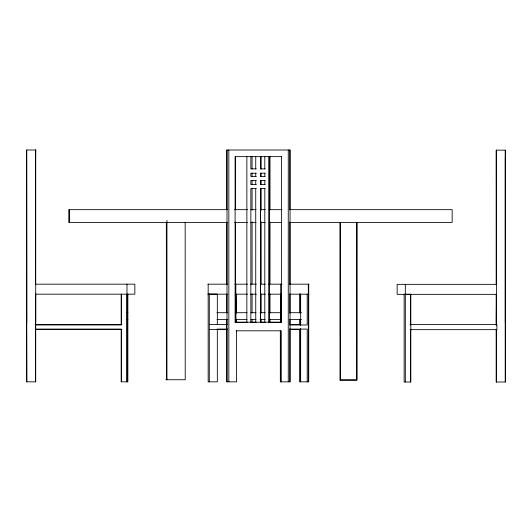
<?xml version="1.0" encoding="UTF-8"?>
<svg xmlns="http://www.w3.org/2000/svg" width="532" height="532" viewBox="0 0 532 532"><rect width="100%" height="100%" fill="white"/><g stroke="black" fill="none" stroke-linecap="round" stroke-linejoin="round"><path stroke-width="0.8" d="M35.704 322.206L35.711 294.176M35.737 149.997L35.704 381.836L26.6 381.836L26.6 149.997L35.737 149.997L35.564 156.641M281.162 298.299L280.703 322.332L280.703 284.174M281.102 319.852L281.056 322.332L281.056 319.852M496.263 150.164L496.289 284.347L496.263 150.164L505.4 150.164L505.373 382.003L496.263 382.003L496.263 329.261M26.62 156.641L26.766 322.332M281.78 156.641L235.104 156.641L235.131 322.332L247.121 322.332M256.358 168.903L250.858 168.903L250.878 156.641M260.547 168.903L260.547 156.641L260.527 168.903L265.215 168.903M256.358 173.199L250.858 173.199L250.878 176.438L256.358 176.438M265.215 176.438L260.527 176.438L260.527 173.199L265.215 173.199M256.358 180.548L250.858 180.548L250.878 184.557L256.358 184.557M265.215 184.557L260.527 184.557L260.527 180.548L265.215 180.548M256.358 188.581L250.858 188.581L250.858 322.206M260.547 188.581L260.547 322.206L260.527 188.581L265.215 188.581M227.636 209.668L68.801 209.668L68.801 222.416L227.816 222.416M234.499 209.668L247.52 209.668M250.838 209.668L256.038 209.668M260.181 209.668L265.155 209.668M269.066 209.668L282.06 209.668M289.521 209.668L452.16 209.668L452.16 222.416L289.268 222.416M234.572 222.416L247.513 222.416M250.831 222.416L256.052 222.416M260.201 222.416L265.189 222.416M269.106 222.416L281.814 222.449M207.912 284.174L227.556 284.174M234.845 284.174L247.466 284.174M250.499 284.174L256.364 284.174M260.221 284.174L265.269 284.174M268.594 284.174L282.04 284.174M289.328 284.174L308.972 284.174M496.462 284.347L397.158 284.347L397.158 294.349L496.462 294.349L496.296 322.505M208.165 294.07L217.329 294.07L217.329 324.434M207.912 294.176L227.556 294.176M235.157 294.176L247.466 294.176M250.499 294.176L256.364 294.176M260.221 294.176L265.269 294.176M268.594 294.176L281.275 294.176M289.328 294.176L308.972 294.176M126.968 312.703L127.86 312.703M217.023 312.703L227.816 312.703M235.224 312.703L246.921 312.703M250.938 312.703L256.018 312.703M260.035 312.703L265.122 312.703M269.139 312.703L281.541 312.703M289.814 312.703L301.478 312.703M126.968 319.493L127.86 319.493M217.023 319.493L227.816 319.493M235.224 319.493L246.921 319.493M250.938 319.493L256.018 319.493M260.035 319.493L265.122 319.493M269.139 319.493L281.541 319.493M289.814 319.493L301.478 319.493M281.461 322.206L235.131 322.206L235.829 322.332L235.829 284.174M250.924 322.332L256.131 322.332M260.228 322.332L265.142 322.332M268.946 322.332L281.461 322.332L281.435 156.641M35.105 324.434L121.961 324.434M209.295 324.434L227.164 324.434M289.721 324.434L299.556 324.434L299.556 319.506M410.039 324.6L496.895 324.6L496.895 329.66L410.039 329.66M35.624 324.966L121.495 324.966L121.495 294.176M290.02 324.966L307.203 324.966L307.203 294.176M35.624 329.089L121.495 329.089L121.495 381.836M217.036 329.089L227.683 329.089M290.02 329.089L307.203 329.089L307.203 381.836M35.105 329.494L121.961 329.494M209.295 329.494L227.164 329.494M289.721 329.494L299.556 329.494L299.556 381.836L308.72 381.836L308.72 284.174M26.627 330.804L26.766 381.836L26.786 149.997M236.075 330.804L281.056 330.804L281.056 381.836M165.844 379.742L185.222 379.742L185.169 222.416M340.473 379.742L356.886 379.742L356.886 222.416L356.832 380.314L339.988 380.314L339.935 222.416M235.643 294.176L236.008 313.135M235.403 299.975L235.829 322.332M505.314 156.807L505.3 322.372M505.214 150.164L505.234 382.003M496.462 150.164L496.462 324.946M496.436 329.434L496.436 382.003M496.296 324.813L496.296 294.349L496.263 325.132M496.296 329.434L496.296 382.003M410.505 294.349L410.505 325.132M410.505 329.261L410.505 382.003M405.324 284.347L405.324 382.003M340.473 222.416L340.473 380.314M308.307 284.174L308.307 381.836M300.653 294.176L300.653 324.966M300.653 329.089L300.653 381.836M300.567 312.703L300.567 294.07L299.556 294.07L299.556 312.942M300.567 319.493L300.567 325.311M300.567 328.636L300.567 381.836M289.887 149.997L289.887 209.635M289.887 222.057L289.887 284.174M289.887 294.176L289.887 313.195M289.887 319.812L289.887 324.773M289.887 328.909L289.887 381.836M288.258 149.997L288.258 381.836M281.056 294.176L281.056 313.222M280.81 330.804L280.81 381.836M280.324 330.804L280.324 381.836L290.046 381.836L290.046 149.997L226.838 149.997L226.838 209.635M270.01 156.641L270.03 209.621M270.03 222.037L270.01 284.121M270.03 294.056L270.01 313.095M270.01 319.719L270.03 322.206M264.816 156.641L264.796 168.903M264.816 173.199L264.796 176.438M264.796 180.548L264.816 184.557M264.816 188.581L264.796 322.206M261.159 156.641L261.146 168.903M261.159 173.199L261.146 176.438M261.146 180.548L261.159 184.557M261.159 188.581L261.146 210.16M261.146 221.778L261.159 284.028M261.146 293.983L261.159 313.075M261.159 319.712L261.146 322.206M260.547 173.199L260.547 176.438M260.547 180.548L260.547 184.557M255.746 156.641L255.726 168.903M255.746 173.199L255.726 176.438M255.726 180.548L255.746 184.557M255.726 188.581L255.746 322.206M252.088 156.641L252.068 168.903M252.088 173.199L252.068 176.438M252.068 180.548L252.088 184.557M252.088 188.581L252.068 210.16M252.068 221.778L252.088 284.028M252.088 293.983L252.068 313.075M252.068 319.712L252.088 322.206M246.875 156.641L246.855 322.206M236.56 330.804L236.56 381.836L226.838 381.836L226.838 329.089M236.181 294.176L236.181 313.135M235.45 156.641L235.423 209.641M235.45 222.063L235.423 284.174M228.84 149.997L228.84 381.836M226.998 149.997L226.998 381.836M226.838 222.057L226.838 284.174M226.838 294.176L226.838 312.809M226.838 319.293L226.838 324.966M226.512 324.434L226.512 329.494M217.329 329.494L217.329 381.836L208.165 381.836L208.165 284.174M209.295 294.07L209.295 381.836M166.948 220.334L166.948 379.742M166.35 222.416L166.403 379.742M127.86 294.07L127.86 381.836L121.183 381.836L121.183 329.494M126.988 284.174L126.988 381.836M126.968 294.176L126.968 381.836M121.183 294.07L121.183 324.434M69.393 209.668L69.393 222.416M35.538 149.997L35.564 284.174L134.842 284.174L134.842 294.176L35.538 294.176L35.564 381.836M410.817 294.243L404.14 294.243L404.14 382.003L410.817 382.003L410.817 294.243M236.181 322.332L236.135 319.732L236.181 322.332M269.072 322.206L269.072 156.641L269.059 322.206"/></g></svg>
